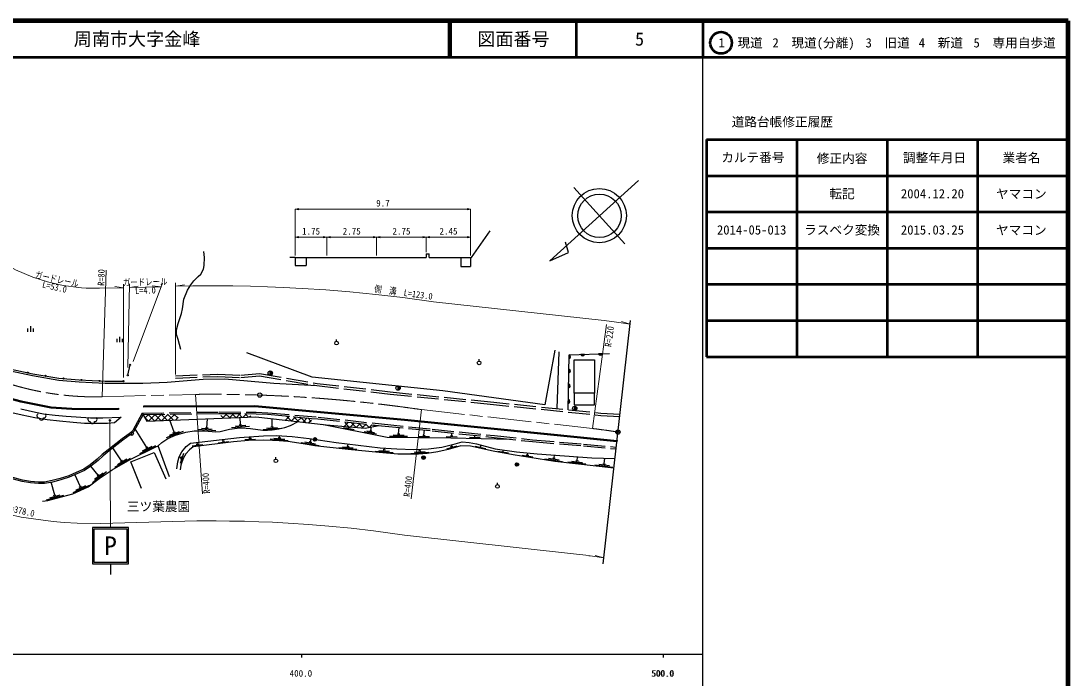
# Model space of a CAD drawing. Units: millimetres at full size, sheet at 1:1000, with parts at other scales. Extents: x 40000 to 680000, y 20000 to 380000.
# Drawn here: x 390420 to 680000, y 198357 to 380000 of the extents above; entities that cross this region are included whole.
import ezdxf
from ezdxf.enums import TextEntityAlignment as Align

# ---------------------------------------------------------------- set-up
doc = ezdxf.new("R2010")
doc.units = ezdxf.units.MM
doc.header["$LTSCALE"] = 1000
doc.header["$PDMODE"] = 32
doc.header["$PDSIZE"] = 500
doc.linetypes.add('CHAIN', pattern=[18.5, 12, -1.5, 3.5, -1.5])
doc.linetypes.add('DASHED', pattern=[7.5, 6, -1.5])
for name, color, linetype, lineweight in [('M-BGD', 7, 'Continuous', 25), ('M-BMK', 2, 'CHAIN', 13), ('M-BMK-OTRS', 5, 'Continuous', 25), ('M-BMK-SRVR', 3, 'Continuous', 25), ('M-STR-HTXT', 7, 'Continuous', 13), ('M-STR-STRC', 7, 'Continuous', 25), ('M-TTL', 2, 'Continuous', 140), ('M-TTL-BAND', 7, 'Continuous', 25), ('M-TTL-FRAM', 2, 'Continuous', 50), ('M-TTL-LINE', 7, 'Continuous', 50)]:
    doc.layers.add(name, color=color, linetype=linetype, lineweight=lineweight)
for name, color, linetype in [('M-BMK-HTXT', 7, 'Continuous'), ('M-OTRS', 6, 'Continuous'), ('M-TTL-TXT', 7, 'Continuous')]:
    doc.layers.add(name, color=color, linetype=linetype)
doc.styles.add('ＭＳ ゴシック', font='')
doc.styles.get('ＭＳ ゴシック').set_extended_font_data('MS Gothic')

# ---------------------------------------------------------------- blocks, each defined once
blk = doc.blocks.new('open_arrow')
at = {"color": 0, "linetype": 'Continuous', "lineweight": -2}
blk.add_lwpolyline([(7.5, 1.25), (0, 0), (7.5, -1.25)], dxfattribs=at)

msp = doc.modelspace()

# ---------------------------------------------------------------- hatches: boundary and pattern name
at = {"layer": 'M-BGD'}
for points in [[(542029, 286708, 0.82183), (542046, 287699)], [(546240, 287841, -0.82183), (545249, 287808)], [(551151, 288008, -0.82183), (550160, 287975)], [(420506, 284954, -1), (420806, 284954, -0.41421), (420656, 284804, -0.41421)], [(392157, 282819, -1), (392450, 282756, -0.41421), (392272, 282641, -0.41421)], [(397075, 281922, -1), (397370, 281873, -0.41421), (397198, 281750, -0.41421)], [(402017, 281185, -1), (402316, 281159, -0.41421), (402154, 281022, -0.41421)], [(407000, 280776, -1), (407300, 280759, -0.41421), (407142, 280618, -0.41421)], [(419810, 282042, -1), (420110, 282042, -0.41421), (419960, 281892, -0.41421)], [(459370, 282041), (459370, 283241, -0.41421), (459970, 282641, -0.41421)], [(541976, 283701, -0.82183), (541958, 282710)], [(411992, 280500, -1), (412292, 280483, -0.41421), (412134, 280342, -0.41421)], [(418599, 280416, -1), (418899, 280417, -0.41421), (418749, 280266, -0.41421)], [(494725, 277929), (494720, 279129, -1)], [(541885, 278581, 0.82183), (541902, 279572)], [(541810, 274335, 0.82183), (541827, 275326)], [(543537, 272309), (543578, 273508, -1)], [(471231, 264329, -1), (472231, 264329, -0.41421), (471731, 263829, -0.41421)], [(501260, 259298, -1), (502260, 259298, -0.41421), (501760, 258798, -0.41421)], [(527103, 257385, -1), (528103, 257385, -0.41421), (527603, 256885, -0.41421)]]:
    msp.add_hatch(color=256, dxfattribs=at).paths.add_polyline_path(points)
at = {"layer": 'M-STR-HTXT'}
msp.add_hatch(color=256, dxfattribs=at).paths.add_polyline_path([(415243, 269711, -1), (414804, 269471, -0.41421), (414904, 269811, -0.41421)])

# ---------------------------------------------------------------- linework, layer by layer
at = {"layer": 'M-BGD'}
for p, q in [((466281, 314624), (464786, 314624)), ((502531, 315624), (503281, 315624)), ((502531, 315624), (502531, 314624)), ((503281, 314624), (503281, 315624)), ((393112, 294096), (393112, 295596)), ((392362, 294096), (392362, 294996)), ((393862, 294096), (393862, 294996)), ((417740, 291213), (417740, 292713)), ((416990, 291213), (416990, 292113)), ((418490, 291213), (418490, 292113)), ((477703, 291442), (477703, 291942)), ((538690, 272825), (539308, 288568)), ((542046, 287699), (542029, 286708)), ((546240, 287841), (545249, 287808)), ((551151, 288008), (550160, 287975)), ((419960, 282042), (420656, 284954)), ((517135, 285969), (517135, 286469)), ((459370, 282041), (459370, 283241)), ((541976, 283701), (541958, 282710)), ((494725, 277929), (494720, 279129)), ((541902, 279572), (541885, 278581)), ((541827, 275326), (541810, 274335)), ((543537, 272309), (543578, 273508)), ((423937, 271596), (425275, 269389)), ((424646, 270426), (425668, 269404)), ((425681, 271221), (424737, 270276)), ((425648, 271220), (427399, 269469)), ((427503, 271247), (425660, 269403)), ((427418, 271246), (429130, 269534)), ((429326, 271273), (427526, 269474)), ((429189, 271271), (430861, 269599)), ((431148, 271299), (429393, 269544)), ((430959, 271297), (432591, 269665)), ((432970, 271326), (431259, 269614)), ((432792, 266290), (431594, 269627)), ((432730, 271322), (433880, 270172)), ((433870, 270430), (433126, 269685)), ((441852, 267566), (442032, 270021)), ((445715, 271498), (445684, 271467)), ((445705, 270920), (446438, 270187)), ((447497, 271484), (446190, 270177)), ((446932, 271488), (448168, 270252)), ((449278, 271469), (448057, 270248)), ((448743, 271474), (449899, 270317)), ((451060, 271455), (449923, 270318)), ((450554, 271459), (451630, 270383)), ((451094, 268423), (451089, 270362)), ((452841, 271440), (451790, 270389)), ((452364, 271444), (453361, 270448)), ((453959, 270762), (453656, 270459)), ((459854, 267841), (459911, 270030)), ((464698, 270725), (463597, 269623)), ((463772, 270813), (465131, 269454)), ((466338, 270568), (465215, 269445)), ((465757, 270624), (467149, 269232)), ((467978, 270412), (466832, 269267)), ((467743, 270434), (469168, 269009)), ((469617, 270256), (468450, 269088)), ((469728, 270245), (470715, 269258)), ((470752, 269594), (470068, 268910)), ((421030, 265449), (421066, 266449)), ((425243, 262082), (422040, 267240)), ((430665, 264845), (435342, 266613)), ((431495, 265479), (434301, 266540)), ((432464, 266166), (433119, 266414)), ((439308, 267191), (444288, 266746)), ((440331, 267401), (443319, 267134)), ((441503, 267597), (442200, 267535)), ((448643, 267649), (453630, 268001)), ((449619, 268019), (452612, 268230)), ((450745, 268399), (451443, 268448)), ((457395, 267090), (462386, 267394)), ((458375, 267450), (461369, 267633)), ((459505, 267820), (460203, 267862)), ((479591, 267655), (482535, 267077)), ((481022, 269088), (479911, 267977)), ((479998, 268955), (481126, 267827)), ((480777, 267728), (481464, 267593)), ((481121, 267660), (481153, 267825)), ((482641, 268911), (481522, 267792)), ((481740, 269009), (483097, 267653)), ((484260, 268734), (483172, 267646)), ((483757, 268789), (485067, 267479)), ((485879, 268557), (484822, 267500)), ((485358, 266522), (488793, 265847)), ((485773, 268568), (486705, 267636)), ((486103, 266681), (488164, 266277)), ((487498, 268380), (486767, 267649)), ((486951, 266821), (487432, 266726)), ((487191, 266773), (487387, 267771)), ((487789, 268348), (488205, 267933)), ((489117, 268203), (489005, 268091)), ((494867, 265828), (495044, 267600)), ((501873, 265453), (502018, 266901)), ((444919, 263398), (447897, 263764)), ((446024, 263836), (446719, 263922)), ((446372, 263879), (446315, 264337)), ((452330, 264311), (455330, 264361)), ((453475, 264630), (454175, 264642)), ((453825, 264636), (453817, 265077)), ((459368, 264443), (464348, 263999)), ((460391, 264653), (463379, 264387)), ((461563, 264850), (462260, 264788)), ((461911, 264819), (461957, 265327)), ((468966, 263615), (471922, 263105)), ((470150, 263715), (470840, 263596)), ((470495, 263655), (470639, 264489)), ((492360, 265255), (497360, 265201)), ((493363, 265545), (496363, 265512)), ((494517, 265832), (495217, 265825)), ((500370, 265169), (503369, 265137)), ((501523, 265457), (502223, 265449)), ((508045, 265104), (511044, 265029)), ((509202, 265376), (509902, 265358)), ((509552, 265367), (509571, 266112)), ((514432, 264945), (517431, 264870)), ((515931, 264907), (515944, 265435)), ((418239, 258431), (415849, 261972)), ((423273, 260429), (427748, 262661)), ((424034, 261144), (426719, 262483)), ((424929, 261926), (425556, 262238)), ((431521, 254006), (428324, 262512)), ((437779, 262521), (440756, 262887)), ((438884, 262959), (439578, 263044)), ((439231, 263001), (439174, 263479)), ((467929, 263489), (472856, 262639)), ((478307, 262083), (483283, 261595)), ((479331, 262284), (482317, 261991)), ((480505, 262470), (481202, 262402)), ((480853, 262436), (480916, 263075)), ((488370, 261075), (493354, 260671)), ((489391, 261293), (492381, 261051)), ((490561, 261499), (491259, 261443)), ((490910, 261471), (490948, 261939)), ((498237, 260391), (503219, 260812)), ((499208, 260774), (502197, 261027)), ((500328, 261170), (501026, 261229)), ((500677, 261200), (500644, 261599)), ((508213, 261696), (511091, 262542)), ((509232, 262308), (509904, 262506)), ((509568, 262407), (509448, 262814)), ((516063, 262499), (518985, 261818)), ((517524, 262158), (517675, 262801)), ((522321, 261114), (525276, 260595)), ((523799, 260854), (523880, 261433)), ((416377, 256659), (420703, 259166)), ((417091, 257420), (419687, 258924)), ((417936, 258256), (418542, 258607)), ((434739, 259232), (434182, 259424)), ((434534, 257716), (435510, 260553)), ((434625, 258901), (434853, 259563)), ((460932, 258905), (460932, 259405)), ((528988, 259986), (531951, 259519)), ((530170, 260103), (530862, 259994)), ((530516, 260049), (530604, 260605)), ((535277, 258994), (540216, 258215)), ((536311, 259135), (539275, 258667)), ((537494, 259252), (538185, 259143)), ((537840, 259197), (537966, 260000)), ((541674, 258131), (546641, 257553)), ((542702, 258314), (545682, 257967)), ((543879, 258479), (544574, 258398)), ((544227, 258438), (544356, 259545)), ((551724, 257566), (551910, 259164)), ((411779, 254445), (409791, 256931)), ((410167, 252442), (414124, 255498)), ((410775, 253290), (413149, 255124)), ((549171, 257259), (554138, 256681)), ((550199, 257441), (553179, 257094)), ((551376, 257606), (552072, 257525)), ((399750, 248869), (398775, 252472)), ((406869, 251231), (405357, 254581)), ((411502, 254231), (412056, 254659)), ((522185, 251837), (522185, 252337)), ((404839, 249653), (409393, 251716)), ((405626, 250339), (408359, 251577)), ((406550, 251087), (407187, 251375)), ((397493, 247637), (402320, 248942)), ((398380, 248188), (401276, 248970)), ((399412, 248777), (400088, 248960))]:
    msp.add_line(p, q, dxfattribs=at)
at = {"layer": 'M-BGD', "linetype": 'DASHED'}
for p, q in [((466281, 314624), (466281, 312374)), ((469281, 314624), (469281, 312374)), ((512031, 314624), (512031, 312124)), ((514781, 314624), (514781, 312124)), ((466281, 312374), (469281, 312374)), ((512031, 312124), (514781, 312124))]:
    msp.add_line(p, q, dxfattribs=at)
at = {"layer": 'M-BGD'}
for points in [[(503281, 314624), (514781, 314624), (514982, 314624), (520218, 321980)], [(434663, 289171), (433913, 291987), (433450, 293351), (433450, 294622), (433859, 296347), (434834, 299165), (435120, 300398), (435423, 303094), (436490, 305552), (437368, 307032), (438193, 308138), (439464, 309354), (440184, 309966), (440882, 311376), (441121, 312414), (441168, 314581), (441041, 316303)], [(466281, 314624), (475031, 314624), (488781, 314624), (502531, 314624)], [(367819, 291842), (380103, 285902), (387535, 283264), (393597, 281963), (400861, 280746), (406512, 280268), (413692, 279871), (424095, 279894), (430877, 280112), (440838, 280979), (446802, 281072), (460355, 279893), (472265, 279202)], [(369101, 291815), (380309, 286396), (387681, 283779), (393697, 282488), (400928, 281277), (406549, 280801), (413706, 280405), (418749, 280416)], [(538078, 288999), (535290, 273839), (507049, 277787), (470961, 281555), (452873, 288275)], [(541777, 272512), (542046, 287699), (553215, 288079)], [(390350, 272798), (394405, 271838), (396667, 271358), (399914, 271034), (402890, 270746), (405659, 270532), (409631, 270325), (413052, 270244), (418117, 270488), (416302, 268880), (414367, 268722), (408032, 268722), (404900, 268980), (401127, 269328), (397633, 269778), (394246, 270265), (390751, 271012), (387036, 271898)], [(424177, 271199), (421648, 266515), (420640, 265563), (418635, 264152), (416900, 262806), (414797, 261139), (413181, 259806), (411737, 258513), (409791, 256931), (407958, 255764), (405874, 254814), (403784, 253871), (401423, 253152), (399174, 252545), (396946, 252137), (395269, 252128), (393043, 252312), (390755, 252685), (388009, 253455)], [(423937, 271596), (421327, 266762), (420386, 265874), (418397, 264474), (416653, 263121), (414545, 261450), (412921, 260110), (411477, 258818), (409557, 257256), (407767, 256116), (405709, 255178), (403642, 254246), (401312, 253536), (399085, 252935), (396909, 252536), (395285, 252528), (393091, 252709), (390842, 253076), (388145, 253832)], [(425275, 269389), (455416, 270525), (474859, 268382), (485646, 267427), (489411, 268171)], [(396386, 247232), (397897, 247436), (404773, 249294), (409039, 251226), (412047, 253549), (415635, 255882), (420611, 258766), (427680, 262292), (428324, 262512), (429353, 263454), (431061, 264545), (433194, 265485), (436036, 266315), (438349, 266650), (441185, 266722), (444315, 266443), (445527, 266535), (448113, 267191), (450198, 267458), (451478, 267548), (453869, 267321), (457330, 266924), (458622, 266864), (459909, 266943), (461730, 267217), (463429, 267644), (464943, 268178), (467082, 269239)], [(473667, 268513), (491743, 264962), (509316, 264773), (526058, 264354)], [(433578, 256191), (433784, 258088), (434218, 259543), (434869, 260877), (436117, 262321), (437299, 263253), (450863, 264884), (457503, 265319), (461052, 265378), (465470, 265127), (470096, 264568), (477606, 263471), (489794, 262014), (494366, 261717), (499091, 261526), (503100, 261714), (506772, 262175), (510489, 263062), (512439, 263665), (514343, 263506), (516413, 263138), (521593, 261755), (527457, 260929), (533172, 260342), (548289, 259265), (554707, 259085)], [(554399, 256348), (538099, 258245), (526508, 260074), (520986, 261044), (514729, 262502), (512064, 262515), (508601, 261498), (505692, 260881), (502757, 260472), (500385, 260272), (494636, 260266), (489470, 260685), (480913, 261524), (471717, 262531), (468450, 263095), (464186, 263713), (461831, 263922), (459949, 264023), (457446, 264096), (453383, 264029), (449233, 263626), (438045, 262251), (437033, 261400), (436038, 260333), (435306, 259037), (434677, 257210), (434428, 255930)], [(423796, 250717), (420781, 258097), (427240, 260735), (430522, 253412)]]:
    msp.add_lwpolyline(points, dxfattribs=at)
for points in [[(543440, 286295), (549034, 286295), (549034, 277125), (543440, 277125)], [(417364, 272617), (410960, 272501), (404520, 272629), (398717, 272965), (390426, 274648), (384258, 276249), (378139, 278404), (374435, 279973), (374572, 280295), (378265, 278730), (384360, 276584), (390504, 274989), (398762, 273313), (404534, 272979), (410960, 272852), (417358, 272967)], [(424370, 273581), (455133, 273665), (496516, 269876), (555265, 264048), (555226, 263700), (496483, 269527), (455118, 273315), (424371, 273231)]]:
    msp.add_lwpolyline(points, close=True, dxfattribs=at)
at = {"layer": 'M-BGD', "linetype": 'DASHED'}
for points in [[(433174, 281904), (444916, 282378), (451203, 282083), (456438, 282501), (472352, 279813), (492563, 277477), (519427, 274779), (550819, 271594), (556077, 271265)], [(433199, 281287), (444914, 281760), (451213, 281464), (456411, 281879), (472265, 279202), (492496, 276863), (519365, 274165), (550769, 270979), (556008, 270651)], [(543440, 277125), (543440, 273869), (549034, 273869), (549034, 277125)], [(423937, 271596), (445217, 271902), (455468, 271819), (458659, 271703), (472608, 270510), (490170, 268591), (504154, 267189), (521367, 265363), (531894, 264227), (546016, 263048), (555056, 262186)], [(424177, 271199), (445218, 271502), (455459, 271419), (458635, 271303), (470812, 270142), (472559, 270012), (490118, 268094), (504103, 266692), (521314, 264866), (531847, 263729), (545972, 262549), (555000, 261689)]]:
    msp.add_lwpolyline(points, dxfattribs=at)
at = {"layer": 'M-BGD'}
for centre, radius in [((477703, 290942), 500), ((420656, 284954), 150), ((517135, 285469), 500), ((392303, 282787), 150), ((397223, 281898), 150), ((402166, 281172), 150), ((407150, 280767), 150), ((419960, 282042), 150), ((459370, 282641), 600), ((412142, 280492), 150), ((418749, 280416), 150), ((494723, 278529), 600), ((543557, 272908), 600), ((421048, 265949), 500), ((471731, 264329), 500), ((460932, 258405), 500), ((501760, 259298), 500), ((527603, 257385), 500), ((522185, 251337), 500)]:
    msp.add_circle(centre, radius, dxfattribs=at)
for centre, radius, start, end in [((541940, 287205), 505, 280.15609, 77.81428), ((545741, 287922), 505, 193.11833, 350.77652), ((550652, 288089), 505, 193.11833, 350.77652), ((541869, 283207), 505, 280.15609, 77.81428), ((541796, 279078), 505, 280.15609, 77.81428), ((541721, 274832), 505, 280.15609, 77.81428), ((395429, 270850), 600, 122.72029, 277.24592), ((396104, 270255), 600, 180, 0), ((396780, 270850), 600, 262.75408, 57.27971), ((409529, 269876), 600, 122.72029, 277.24592), ((410880, 269876), 600, 262.75408, 57.27971), ((410205, 269281), 600, 180, 0)]:
    msp.add_arc(centre, radius, start, end, dxfattribs=at)
at = {"layer": 'M-BMK'}
for p, q in [((412909, 276109), (438698, 276774)), ((501187, 272557), (548451, 267341))]:
    msp.add_line(p, q, dxfattribs=at)
for centre, radius, start, end in [((410959, 356085), 80000, 237.30307, 271.39656), ((443088, -123201), 400000, 81.64842, 90.62873), ((521946, 48943), 220000, 81.22023, 83.0802)]:
    msp.add_arc(centre, radius, start, end, dxfattribs=at)
at = {"layer": 'M-BMK-OTRS'}
msp.add_line((551425, 229921), (558994, 297190), dxfattribs=at)
at = {"layer": 'M-BMK-SRVR'}
for p, q in [((561162, 335877), (536658, 313730)), ((557445, 318365), (543364, 333945)), ((541854, 315992), (541054, 318885)), ((536658, 313730), (541854, 315992))]:
    msp.add_line(p, q, dxfattribs=at)
for centre, radius in [((550376, 326186), 7500), ((550404, 326155), 6000), ((456471, 276575), 600), ((555526, 266365), 600)]:
    msp.add_circle(centre, radius, dxfattribs=at)
at = {"layer": 'M-OTRS'}
msp.add_point((555526, 266365), dxfattribs=at)
at = {"layer": 'M-STR-HTXT'}
for p, q in [((466281, 315124), (466281, 327973)), ((466281, 327972), (514781, 327972)), ((514781, 315124), (514781, 327973)), ((466281, 320223), (475031, 320223)), ((475031, 315124), (475031, 320224)), ((475031, 320223), (488781, 320223)), ((488781, 315124), (488781, 320224)), ((488781, 320223), (502531, 320223)), ((502531, 316124), (502531, 320224)), ((502531, 320223), (514781, 320223)), ((412909, 276109), (413993, 311124)), ((418804, 281432), (418805, 307272)), ((419991, 284209), (420479, 307315)), ((421421, 285863), (429543, 307549)), ((433204, 282309), (433196, 307643)), ((433196, 306643), (435617, 307047)), ((418805, 306271), (416366, 306550)), ((420458, 306314), (422879, 306718)), ((429165, 306539), (420458, 306314)), ((429165, 306539), (426726, 306817)), ((548451, 267341), (552361, 296046)), ((558883, 296196), (556527, 296889)), ((438698, 276774), (440624, 249247)), ((501187, 272557), (498326, 247862)), ((415023, 269591), (415201, 239955)), ((551610, 231566), (549255, 232258))]:
    msp.add_line(p, q, dxfattribs=at)
for points in [[(418805, 306271), (412135, 306099), (408451, 306148), (407162, 306230), (406393, 306294), (402077, 306881), (397783, 307853), (393679, 309166), (388873, 311227), (383874, 314056), (381367, 315655)], [(558883, 296196), (557057, 296465), (556392, 296559), (555155, 296728), (551742, 297160), (504477, 302376), (496020, 303528), (488598, 304383), (481399, 305089), (474749, 305631), (468187, 306065), (462985, 306338), (458577, 306520), (453900, 306663), (449028, 306758), (444703, 306796), (441219, 306795), (437925, 306765), (433196, 306643)], [(551610, 231566), (547795, 232128), (547473, 232173), (546676, 232282), (544096, 232609), (496523, 237859), (487910, 239033), (481710, 239747), (475586, 240347), (469959, 240806), (464341, 241178), (459948, 241408), (456246, 241560), (452273, 241682), (448109, 241763), (444427, 241795), (441524, 241795), (439059, 241772), (412540, 241088), (405967, 241176), (402394, 241402), (399296, 241662), (390505, 242856), (380667, 245083)]]:
    msp.add_lwpolyline(points, dxfattribs=at)
msp.add_circle((415023, 269591), 250, dxfattribs=at)
at = {"layer": 'M-STR-STRC'}
msp.add_line((415201, 229955), (415201, 226955), dxfattribs=at)
for points in [[(410201, 229955), (420201, 229955), (420201, 239955), (410201, 239955)], [(410601, 230355), (419801, 230355), (419801, 239555), (410601, 239555)]]:
    msp.add_lwpolyline(points, close=True, dxfattribs=at)
at = {"layer": 'M-TTL'}
for p, q in [((680000, 380000), (40000, 380000)), ((680000, 20000), (680000, 380000))]:
    msp.add_line(p, q, dxfattribs=at)
at = {"layer": 'M-TTL-BAND'}
for p, q in [((579000, 20000), (579000, 370000)), ((40000, 205000), (579000, 205000)), ((468000, 205000), (468000, 204000)), ((568000, 205000), (568000, 204000))]:
    msp.add_line(p, q, dxfattribs=at)
at = {"layer": 'M-TTL-FRAM'}
for p, q in [((580000, 347197), (580000, 287197)), ((580000, 347197), (680000, 347197)), ((580000, 287197), (680000, 287197))]:
    msp.add_line(p, q, dxfattribs=at)
at = {"layer": 'M-TTL-LINE'}
for p, q in [((508747, 380000), (508747, 370000)), ((509247, 380000), (509247, 370000)), ((543997, 380000), (543997, 370000)), ((579000, 380000), (579000, 370000)), ((40000, 370000), (680000, 370000)), ((605000, 347197), (605000, 287197)), ((630000, 347197), (630000, 287197)), ((655000, 347197), (655000, 287197)), ((580000, 337197), (680000, 337197)), ((580000, 327197), (680000, 327197)), ((580000, 317197), (680000, 317197)), ((580000, 307197), (680000, 307197)), ((580000, 297197), (680000, 297197))]:
    msp.add_line(p, q, dxfattribs=at)
msp.add_circle((584031, 373958), 3000, dxfattribs=at)

# ---------------------------------------------------------------- block references
at = {"layer": 'M-STR-HTXT', "xscale": 133, "yscale": 133}
for p in [(466281, 327972), (466281, 320223), (475031, 320223), (488781, 320223), (502531, 320223)]:
    msp.add_blockref('open_arrow', p, dxfattribs=at)
at = {"layer": 'M-STR-HTXT', "xscale": 133, "yscale": 133, "rotation": 180}
for p in [(514781, 327972), (475031, 320223), (488781, 320223), (502531, 320223), (514781, 320223)]:
    msp.add_blockref('open_arrow', p, dxfattribs=at)

# ---------------------------------------------------------------- texts
at = {"layer": 'M-BMK-HTXT', "style": 'ＭＳ ゴシック'}
msp.add_text('三ツ葉農園', height=2566, dxfattribs=at).set_placement((428473, 245796), align=Align.MIDDLE_CENTER)
at = {"layer": 'M-STR-HTXT', "style": 'ＭＳ ゴシック'}
for s, p in [('9.7', (490531, 328159)), ('1.75', (470656, 320410)), ('2.75', (481906, 320410)), ('2.75', (495656, 320410)), ('2.45', (508656, 320410))]:
    msp.add_text(s, height=1833, dxfattribs=at).set_placement(p, align=Align.BOTTOM_CENTER)
at = {"layer": 'M-STR-HTXT', "style": 'ＭＳ ゴシック', "width": 0.8}
for s, rotation, p in [('ガードレール', 347.629, (400054, 307161)), ('ガードレール', 1.478, (424813, 306375)), ('側\u3000溝\u3000L=123.0', 352.24, (496013, 303477)), ('側\u3000溝\u3000L=378.0', 347.245, (385914, 244145))]:
    msp.add_text(s, height=1833, rotation=rotation, dxfattribs=at).set_placement(p, align=Align.BOTTOM_CENTER)
msp.add_text('R=80', height=1833, rotation=88.226, dxfattribs=at).set_placement((414157, 311334), align=Align.BOTTOM_RIGHT)
for s, rotation, p in [('L=53.0', 347.245, (399930, 307367)), ('L=4.0', 1.478, (424811, 306426))]:
    msp.add_text(s, height=1833, rotation=rotation, dxfattribs=at).set_placement(p, align=Align.TOP_CENTER)
msp.add_text('R=220', height=1833, rotation=82.244, dxfattribs=at).set_placement((552621, 295734), align=Align.TOP_RIGHT)
msp.add_text('R=400', height=1833, rotation=94.002, dxfattribs=at).set_placement((440923, 249268), align=Align.TOP_LEFT)
msp.add_text('R=400', height=1833, rotation=83.393, dxfattribs=at).set_placement((498538, 248326), align=Align.BOTTOM_LEFT)
at = {"layer": 'M-STR-STRC', "style": 'ＭＳ ゴシック'}
msp.add_text('P', height=5132, dxfattribs=at).set_placement((415201, 234955), align=Align.MIDDLE_CENTER)
at = {"layer": 'M-TTL-BAND', "style": 'ＭＳ ゴシック'}
for s, p in [('400.0', (467844, 198195)), ('500.0', (567844, 198195)), ('500.0', (568000, 198195))]:
    msp.add_text(s, height=1833, dxfattribs=at).set_placement(p, align=Align.BOTTOM_CENTER)
at = {"layer": 'M-TTL-TXT', "style": 'ＭＳ ゴシック'}
msp.add_text('周南市大字金峰', height=3666, dxfattribs=at).set_placement((405024, 375000), align=Align.MIDDLE_LEFT)
for s, height, p in [('図面番号', 3666, (526622, 375000)), ('5', 3666, (561497, 375000)), ('1\u3000現道', 2566, (589448, 373958)), ('2\u3000現道(分離)', 2566, (609619, 373958)), ('3\u3000旧道', 2566, (630121, 373958)), ('4\u3000新道', 2566, (644824, 373958)), ('5\u3000専用自歩道', 2566, (665228, 373958)), ('道路台帳修正履歴', 2566, (600968, 352113)), ('カルテ番号', 2566, (592839, 342277)), ('修正内容', 2566, (617509, 342023)), ('調整年月日', 2566, (643089, 342197)), ('業者名', 2566, (667134, 342197)), ('転記', 2566, (617500, 332245)), ('2004.12.20', 2566, (642500, 332245)), ('ヤマコン', 2566, (667077, 332189)), ('2014-05-013', 2566, (592500, 322245)), ('ラスベク変換', 2566, (617500, 322245)), ('2015.03.25', 2566, (642500, 322245)), ('ヤマコン', 2566, (667077, 322189))]:
    msp.add_text(s, height=height, dxfattribs=at).set_placement(p, align=Align.MIDDLE_CENTER)

doc.saveas('drawing.dxf')
